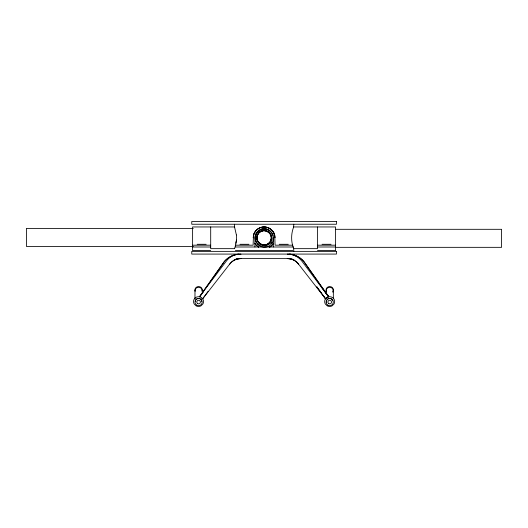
<?xml version="1.0" encoding="UTF-8"?>
<svg xmlns="http://www.w3.org/2000/svg" width="528" height="528" viewBox="0 0 528 528"><rect width="100%" height="100%" fill="white"/><g stroke="black" fill="none" stroke-linecap="round" stroke-linejoin="round"><path stroke-width="0.79" d="M235.561 245.315L236.432 240.062M235.864 243.23L236.399 240.61L236.399 234.993M235.534 245.48L234.524 248.655L210.698 248.655L210.698 226.954M257.862 234.201C252.932 242.042 266.013 249.592 270.336 241.408C275.266 233.567 262.185 226.01 257.862 234.201A7.095 6.97 -90 0 0 257.862 241.408M236.372 234.887L234.524 226.954L192.614 226.954L192.614 250.615L210.698 250.615M234.524 248.655L234.729 248.285M317.5 250.615L335.584 250.615L335.584 226.954L293.674 226.954C290.954 233.858 290.954 241.745 293.674 248.655L317.5 248.655L317.5 226.954M293.674 248.655L293.799 251.368M201.709 298.228L202.64 298.822L207.986 291.496M203.089 292.202L199.657 296.795L224.413 261.479A21.443 20.777 0 0 1 225.555 260.258M202.646 298.828L230.36 263.241A12.804 12.408 0 0 1 239.633 258.621L240.867 258.601M229.568 264.277L230.327 263.333A13.708 13.286 0 0 1 240.814 258.601L288.565 258.621A12.804 12.408 0 0 1 290.69 258.911M293.601 227.324L293.799 224.242M289.648 254.199A21.443 20.777 0 0 1 303.785 261.479L328.541 296.789L325.558 298.828L297.838 263.241A12.804 12.408 0 0 0 291.727 259.182M261.763 229.086L265.274 228.928M240.966 258.601L239.468 258.654A17.074 16.546 0 0 0 234.234 259.882M193.288 228.393L26.4 228.393L26.4 246.418L193.288 246.418M335.537 229.31L501.6 229.31L501.6 247.335L335.537 247.335M197.135 244.286L206.177 244.286M239.91 244.286L248.952 244.286M279.246 244.286L288.288 244.286M322.021 244.286L331.063 244.286M192.614 245.19L210.698 245.19M235.389 245.19L253.11 245.19L253.473 235.105A11.002 11.002 0 0 1 274.725 235.105L275.088 245.19L292.809 245.19M317.5 245.19L335.584 245.19M192.614 246.998L210.698 246.998M235.389 246.998L292.809 246.998M317.5 246.998L335.584 246.998M235.389 250.615L292.809 250.615M287.232 258.595L288.737 258.654A17.074 16.54 0 0 1 293.964 259.882M267.32 229.449L265.855 229.007L265.855 230.828M298.63 264.277L297.871 263.333A13.708 13.286 0 0 0 287.384 258.601A16.177 15.675 0 0 1 290.103 258.746M255.136 243.791L258.674 247.203A10.85 10.85 0 0 1 254.701 243.23M321.869 287.595L328.786 296.762L303.871 261.518A20.539 19.906 0 0 0 289.575 254.14M328.541 296.789L302.089 261.4A18.077 17.516 0 0 0 287.384 254.087L287.384 254.615M321.189 292.829L316.813 286.836L325.558 298.828L322.159 294.162M234.524 226.954L234.729 227.324M273.557 232.538L274.58 234.993L274.949 237.805A10.85 10.85 0 0 0 264.099 226.954C258.291 226.915 253.209 231.997 253.249 237.805A10.85 10.85 0 0 1 264.099 226.954C269.062 226.974 273.709 230.611 274.652 235.541M333.34 290.585L333.34 298.775M293.608 246.84L293.608 247.335M273.28 237.956L273.28 246.998M265.855 244.774L265.855 245.995M254.918 246.998L254.918 237.956A9.181 9.181 0 0 1 272.969 235.58M240.814 254.615L240.814 254.08A17.167 16.639 0 0 0 226.103 261.413L199.412 296.756L224.327 261.518A20.539 19.906 0 0 1 238.63 254.14M234.399 224.242L234.399 227.185M194.977 290.585L194.977 298.775M195.103 290.671A3.617 3.28 0 0 1 198.594 286.539A3.617 3.28 0 0 1 202.092 290.671M195.103 291.436A3.617 3.28 0 0 1 198.594 287.305A3.617 3.28 0 0 1 202.092 291.436M326.588 291.456A3.617 3.28 0 0 1 329.723 286.539A3.617 3.28 0 0 1 332.851 291.456M326.588 292.222A3.617 3.28 0 0 1 329.723 287.305A3.617 3.28 0 0 1 332.851 292.222M225.958 259.875A21.443 20.777 0 0 1 237.435 254.344M236.557 254.575A18.077 17.516 0 0 1 237.963 254.305M291.436 258.984A16.177 15.675 0 0 1 292.743 259.327M290.248 254.239A17.167 16.639 0 0 1 291.661 254.489M293.053 254.859A17.167 16.639 0 0 1 295.713 255.922M235.455 259.327A16.177 15.675 0 0 1 240.814 258.601M327.426 299.356A3.188 3.175 0 0 1 331.901 299.356M326.608 302.366A3.109 3.095 0 0 1 326.918 299.996M332.409 299.996A3.109 3.095 0 0 1 332.719 300.749M195.373 301.561A3.109 3.095 0 0 1 195.479 300.749M195.796 299.996A3.109 3.095 0 0 1 196.297 299.356A3.188 3.175 0 0 1 200.772 299.356A3.109 3.095 0 0 1 201.703 301.561M271.92 242.319A9.029 9.029 0 0 1 271.016 243.606M261.763 246.523A9.029 9.029 0 0 1 256.285 233.29A9.029 9.029 0 0 1 270.481 231.422M259.01 232.709A7.234 7.214 -90 0 1 269.194 232.709M269.194 242.9A7.234 7.214 -90 0 1 259.01 242.9M270.336 234.201A7.088 6.963 -90 0 1 270.343 241.408M273.491 243.23L271.775 245.48L269.524 247.203A10.85 10.85 0 0 0 273.497 243.23M195.01 298.082L194.218 299.105A4.884 4.864 0 0 0 194.218 304.016L196.04 305.818A5.036 5.016 0 0 0 201.029 305.811L202.858 304.016A4.884 4.864 0 0 0 202.858 299.099C201.307 296.366 197.208 295.852 195.01 298.089M326.132 298.082L325.34 299.105A4.884 4.864 0 0 0 325.34 304.016L327.169 305.818A5.036 5.016 0 0 0 332.158 305.811L333.986 304.016A4.884 4.864 0 0 0 333.986 299.099C332.429 296.366 328.337 295.852 326.132 298.082M336.448 221.529L191.756 221.529L191.756 224.242L336.448 224.242L336.448 221.529M336.448 251.368L191.756 251.368L191.756 254.08L336.448 254.08L336.448 251.368M196.786 305.184A3.617 3.617 0 0 0 202.211 302.049A3.617 3.617 0 0 0 196.786 298.914A3.617 3.617 0 0 0 196.786 305.184M197.69 303.613A1.808 1.808 0 0 0 200.402 302.049A1.808 1.808 0 0 0 197.69 300.485A1.808 1.808 0 0 0 197.69 303.613M327.914 305.184A3.617 3.617 0 0 0 333.34 302.049A3.617 3.617 0 0 0 327.914 298.914A3.617 3.617 0 0 0 327.914 305.184M328.819 303.613A1.808 1.808 0 0 0 331.531 302.049A1.808 1.808 0 0 0 328.819 300.485A1.808 1.808 0 0 0 328.819 303.613M260.119 244.517A7.676 7.676 0 0 0 272.131 238.821A7.676 7.676 0 0 0 261.195 231.264A7.676 7.676 0 0 0 260.119 244.517M259.34 245.639A9.042 9.042 0 0 0 273.491 238.933A9.042 9.042 0 0 0 260.608 230.03A9.042 9.042 0 0 0 259.34 245.639M260.495 244.042A7.201 7.201 0 0 0 271.306 237.805A7.201 7.201 0 0 0 260.495 231.568A7.201 7.201 0 0 0 260.495 244.042"/></g></svg>
